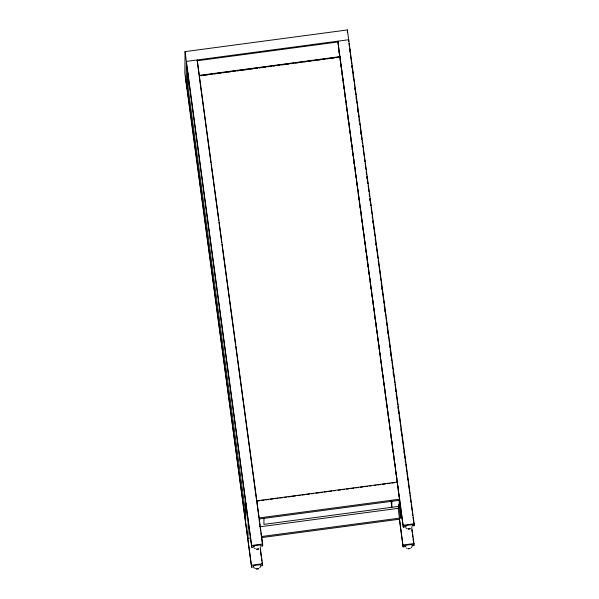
<?xml version="1.0" encoding="UTF-8"?>
<svg xmlns="http://www.w3.org/2000/svg" width="599" height="599" viewBox="0 0 599 599"><rect width="100%" height="100%" fill="white"/><g stroke="black" fill="none" stroke-linecap="round" stroke-linejoin="round"><path stroke-width="0.9" d="M412.337 525.937L414.141 525.697L414.156 523.803L347.383 29.95L185.061 51.619L184.844 73.28L251.617 567.133L253.422 566.894M186.169 83.059L186.386 61.398L348.708 39.729L348.685 41.623M187.18 88.495L187.36 70.622M188.311 73.175L188.161 88.367L245.919 515.537M245.687 521.227L245.867 503.355M248.181 520.471L248.001 538.344L250.682 537.984M251.617 567.133L186.184 81.165M253.617 547.127L251.812 547.366L185.061 51.619M260.632 565.928L262.437 565.688L262.452 563.794L260.198 547.097M260.835 546.161L262.632 545.921L262.654 544.027L197.206 59.952M263.972 518.21L263.912 524.372L399.181 506.312M337.873 42.439L337.888 41.174L403.314 527.142L406.025 526.783M339.85 57.736L337.881 41.982L197.198 60.761L199.055 74.516M347.36 32.66L347.383 29.95M349.659 51.057L349.681 48.961M352.249 149.421L352.249 148.874M354.234 163.542L354.226 164.089L353.979 162.254M364.529 161.655L364.551 158.975M367.576 266.435L367.591 264.563M378.418 263.448L378.441 261.658M383.981 384.124L383.981 383.577M391.866 501.138L391.806 507.301L390.937 500.884M393.288 374.353L393.244 371.275M399.241 500.158L399.159 508.207L259.292 526.88M210.953 162.846L199.175 75.729L339.858 56.95L399.683 500.247L259 519.026M402.273 517.753L400.484 517.985L400.611 505.481M405.822 546.55L403.12 546.909L398.118 507.922M412.134 545.704L413.939 545.464L413.961 543.57L411.7 526.873M260.558 566.647L259.719 567.8M412.06 546.423L411.146 547.658M199.182 75.429L339.858 56.658M201.024 75.729L208.43 74.74M210.279 74.493L212.136 74.246M213.985 73.999L216.763 73.625M218.613 73.377L221.39 73.011M223.24 72.764L226.018 72.389M227.867 72.142L230.645 71.775M232.494 71.528L235.272 71.154M237.122 70.907L238.971 70.66M240.82 70.412L248.226 69.424M250.083 69.177L252.853 68.81M254.71 68.563L257.48 68.189M259.337 67.942L262.107 67.575M263.964 67.328L265.814 67.081M267.663 66.833L271.369 66.339M273.219 66.092L275.068 65.845M276.918 65.598L279.696 65.224M281.545 64.977L284.323 64.61M286.172 64.363L288.95 63.988M290.8 63.741L293.577 63.374M295.427 63.127L298.205 62.753M300.054 62.506L301.911 62.259M303.76 62.011L306.538 61.645M308.388 61.398L311.166 61.023M313.015 60.776L315.793 60.409M317.642 60.162L320.42 59.788M322.269 59.541L325.047 59.174M326.897 58.927L328.746 58.68M330.603 58.432L334.302 57.938M336.151 57.691L339.858 57.197M397.377 482.053L256.694 500.831L259.008 517.94L399.69 499.169M256.694 501.123L259.472 500.749M261.321 500.502L264.099 500.135M265.949 499.888L268.726 499.514M270.576 499.267L273.354 498.9M275.203 498.653L277.981 498.278M279.83 498.031L282.608 497.664M284.458 497.417L286.307 497.17M288.164 496.923L295.569 495.935M297.418 495.687L300.196 495.313M302.046 495.066L304.824 494.699M306.673 494.452L309.451 494.078M311.3 493.831L313.15 493.583M315.928 493.217L322.404 492.348M324.254 492.101L327.032 491.734M328.881 491.487L331.659 491.113M333.516 490.866L335.365 490.618M338.143 490.252L340.913 489.877M342.77 489.63L344.62 489.383M346.469 489.136L349.247 488.769M351.096 488.522L353.874 488.148M355.724 487.9L358.502 487.534M360.351 487.286L363.129 486.912M364.978 486.665L367.756 486.298M369.605 486.051L371.462 485.804M374.233 485.43L376.09 485.183M377.939 484.935L380.717 484.569M382.566 484.321L385.344 483.947M387.194 483.7L389.971 483.333M391.821 483.086L394.599 482.712M261.598 536.524L399.503 518.12L399.488 519.206L261.583 537.61M251.835 545.472L262.654 544.027M403.337 525.248L414.156 523.803M251.632 565.239L262.452 563.794M403.134 545.015L413.961 543.57M407.208 528.722L405.905 527.876M255.503 568.706L253.879 567.538M406.174 548.01L406.571 548.265M255.271 548.721L254.403 548.1M349.681 49.215L349.883 50.488M364.559 159.229L364.888 161.423M379.474 269.453L379.759 271.437M394.636 381.451L394.434 380.021L394.831 382.888M348.94 43.457L349.314 46.258M349.569 48.115L350.512 55.093M350.692 56.463L351.695 63.883M351.883 65.246L352.257 68.009M352.452 69.447L353.5 77.234M353.702 78.716L354.076 81.501M354.249 82.774L354.705 86.136M354.878 87.387L355.252 90.15M355.462 91.699L355.873 94.762M356.083 96.334L356.495 99.374M356.712 100.976L357.086 103.754M357.244 104.915L358.239 112.29M358.472 113.96L358.868 116.91M359.093 118.595L359.49 121.522M359.722 123.229L359.992 125.206M360.239 127.055L361.234 134.438M361.474 136.213L361.863 139.05M362.103 140.847L362.485 143.663M362.732 145.49L362.987 147.354M363.234 149.196L364.237 156.616M364.484 158.473L364.866 161.251M365.113 163.108L366.011 169.727M366.244 171.456L366.633 174.339M366.865 176.091L367.254 178.951M367.494 180.726L367.876 183.564M368.123 185.361L368.999 191.867M369.254 193.709L369.628 196.494M369.875 198.321L370.257 201.129M370.496 202.934L370.878 205.764M371.125 207.546L372.009 214.113M372.249 215.85L372.638 218.747M372.87 220.462L373.267 223.382M373.491 225.074L375.019 236.365M375.236 237.99L375.648 241M375.865 242.61L376.269 245.642M376.486 247.222L378.029 258.626M380.432 276.394L378.276 260.475L378.433 261.928M380.635 277.899L381.054 281.013M381.256 282.511L382.252 289.886M382.417 291.077L383.427 298.587M383.63 300.039L384.056 303.206M384.251 304.651L385.247 312.027M385.427 313.337L385.808 316.152M385.996 317.567L386.43 320.779M386.617 322.18L387.059 325.407M387.246 326.792L388.242 334.175M388.429 335.575L388.811 338.375M388.991 339.708L389.44 343.01M389.612 344.32L389.986 347.091M390.189 348.573L391.237 356.315M391.432 357.768L391.821 360.628M391.986 361.848L392.981 369.231M393.184 370.721L394.202 378.246M395.011 384.221L396.006 391.604M396.186 392.914L397.811 404.931M398.006 406.362L399.001 413.744M399.189 415.107L400.813 427.132M400.971 428.33L401.996 435.885M402.184 437.3L403.808 449.325M403.981 450.583L404.437 453.945M404.61 455.218L404.991 458.025M405.186 459.493L405.613 462.638M405.815 464.12L406.811 471.518M406.983 472.791L407.994 480.256L407.859 479.245M408.189 481.693L409.768 493.396M410.001 495.096L410.382 497.904M410.629 499.731L411.004 502.516M411.251 504.365L412.134 510.857M412.382 512.714L412.756 515.499M413.011 517.349L413.385 520.134M413.639 521.991L414.141 525.697M351.868 66.287L352.115 68.136M352.489 70.907L352.736 72.749M353.111 75.519L353.365 77.368M354.863 88.45L355.11 90.299M355.484 93.07L355.739 94.919M356.113 97.689L356.36 99.539M357.858 110.62L358.112 112.47M358.487 115.24L358.734 117.082M359.108 119.852L359.355 121.702M360.86 132.783L361.107 134.633M361.482 137.403L361.729 139.253M366.244 172.609L366.491 174.459M366.865 177.229L367.112 179.071M367.487 181.841L367.741 183.691M369.239 194.772L369.486 196.622M369.86 199.392L370.115 201.242M370.489 204.012L370.736 205.861M372.234 216.943L372.488 218.785M372.863 221.563L373.11 223.405M373.484 226.175L373.731 228.024M375.229 239.106L375.483 240.955M375.858 243.726L376.105 245.575M376.479 248.345L376.734 250.187M381.241 283.552L381.488 285.394M381.863 288.164L382.117 290.013M382.491 292.784L382.739 294.633M383.615 301.095L383.862 302.944M384.236 305.715L384.491 307.564M384.865 310.334L385.112 312.184M386.61 323.265L386.857 325.107M387.231 327.878L387.486 329.727M387.86 332.497L388.107 334.347M389.605 345.428L389.859 347.278M390.234 350.048L390.481 351.898M390.855 354.668L391.102 356.51M395.617 389.874L395.864 391.716M396.239 394.486L396.493 396.336M397.991 407.417L398.238 409.267M398.612 412.037L398.859 413.887M399.234 416.657L399.488 418.499M400.986 429.588L401.233 431.43M401.607 434.2L401.862 436.05M402.236 438.82L402.483 440.669M403.981 451.751L404.235 453.6M404.61 456.371L404.857 458.22M405.231 460.99L405.478 462.832M411.805 529.696L412.187 532.481M412.434 534.338L412.808 537.116M413.063 538.973L413.31 540.83M413.565 542.679L413.939 545.464M338.36 46.737L338.622 48.631M338.997 51.417L339.244 53.274M339.603 55.902L339.873 57.908M340.127 59.758L340.479 61.832M340.861 64.61L341.123 67.178M341.378 69.035L341.737 71.101M342.007 73.67L342.358 75.729M342.628 78.312L342.987 80.363M343.13 82.018L343.489 84.07M343.863 86.855L344.118 88.704M344.388 91.288L344.739 93.339M345.017 95.93L345.368 97.974M345.638 100.565L345.893 102.422M346.14 104.271L346.499 106.315M346.769 108.913L347.121 110.95M347.398 113.548L347.749 115.585M348.019 118.183L348.378 120.219M348.625 122.069L348.903 124.674M349.15 126.531L349.502 128.56M349.779 131.166L350.13 133.195M350.408 135.801L350.759 137.83M351.029 140.443L351.381 142.465M351.635 144.314L351.883 146.171M352.16 148.784L352.512 150.806M352.789 153.426L353.111 155.837M353.365 157.672L353.762 160.068M354.541 166.402L354.893 168.409M355.17 171.044L355.521 173.044M355.799 175.679L356.143 177.678M356.42 180.314L356.675 182.171M356.922 184.028L357.274 186.019M357.551 188.663L357.903 190.654M358.18 193.297L358.524 195.289M358.808 197.932L359.153 199.924M359.4 201.773L359.655 203.63M359.932 206.281L360.284 208.265M360.561 210.915L360.905 212.9M361.19 215.558L361.534 217.534M361.811 220.192L362.163 222.162M362.313 223.899L362.665 225.875M362.942 228.541L363.286 230.503M363.571 233.176L363.915 235.137M364.199 237.81L364.447 239.667M364.821 242.445L365.165 244.407M365.323 246.159L365.667 248.113M365.952 250.794L366.296 252.748M366.581 255.429L366.925 257.383M367.172 259.24L367.457 261.92M367.831 264.706L368.175 266.652M368.333 268.412L368.677 270.359M368.962 273.047L369.306 274.993M369.59 277.689L369.927 279.628M370.092 281.395L370.429 283.334M370.841 286.958L371.095 288.815M371.343 290.672L371.687 292.604M371.972 295.307L372.308 297.239M372.6 299.942L372.937 301.866M373.102 303.656L373.439 305.58M373.813 308.358L374.068 310.207M374.353 312.925L374.689 314.842M374.981 317.56L375.229 319.417M375.603 322.202L375.947 324.111M376.105 325.908L376.442 327.818M376.734 330.543L377.071 332.452M377.363 335.185L377.699 337.087M377.864 338.892L378.201 340.794M378.613 344.455L378.95 346.357M379.115 348.161L379.452 350.063M379.744 352.804L380.08 354.698M380.372 357.438L380.702 359.333M380.874 361.145L381.204 363.039M382.117 370.369L382.499 372.578M382.739 374.952L383.113 377.16M383.36 379.534L383.712 381.57M383.884 383.405L384.214 385.277M384.506 388.04L384.843 389.912M385.135 392.674L385.464 394.546M386.392 401.951L386.722 403.816M386.894 405.658L387.224 407.522M387.516 410.3L387.845 412.157M388.145 414.935L388.474 416.792M388.646 418.641L388.976 420.498M389.897 427.918L390.226 429.768M390.526 432.553L390.855 434.402M391.154 437.188L391.484 439.037M391.731 440.886L391.903 442.751M392.36 445.521L392.532 447.393M392.989 450.156L393.161 452.028M393.61 454.791L393.79 456.663M394.239 459.426L394.412 461.297M394.741 463.132L394.913 465.011M395.37 467.767L395.542 469.646M395.991 472.401L396.171 474.281M396.62 477.036L396.793 478.923M397.676 485.415L397.976 487.638M398.298 490.049L398.552 491.899M398.927 494.684L399.196 496.646M399.555 499.319L403.314 527.142M398.664 504.545L400.484 517.985M399.353 519.086L403.12 546.909M211.207 164.695L218.725 220.305M218.979 222.162L221.735 242.55M221.982 244.399L235.519 344.492M235.766 346.349L256.567 500.195M259.127 519.954L259.374 521.811M259.629 523.661L260.003 526.446M260.251 528.303L260.632 531.081M260.879 532.938L261.254 535.716M261.508 537.573L262.632 545.921M260.303 549.919L261.179 556.411M261.434 558.268L261.808 561.053M262.062 562.903L262.437 565.688M186.364 63.292L251.812 547.366M363.279 149.518L363.563 151.914M405.912 526.169A3.968 0.427 -7.7 0 1 407.687 525.203A3.968 0.427 -7.7 0 1 412.501 525.091M405.718 545.936A3.968 0.427 -7.7 0 1 405.493 545.382A3.968 0.427 -7.7 0 1 410.764 544.596A3.968 0.427 -7.7 0 1 411.91 545.015M254.41 546.385A3.968 0.427 -7.7 0 1 256.185 545.427A3.968 0.427 -7.7 0 1 260.999 545.315M253.587 566.152A3.968 0.427 -7.7 0 1 256.492 565.119A3.968 0.427 -7.7 0 1 260.797 565.082M256.664 549.208L258.686 548.969L256.664 549.208M256.462 568.975L258.491 568.736L256.462 568.975M408.166 528.984L410.188 528.745L408.166 528.984M407.964 548.751L409.993 548.512L407.964 548.751"/></g></svg>
